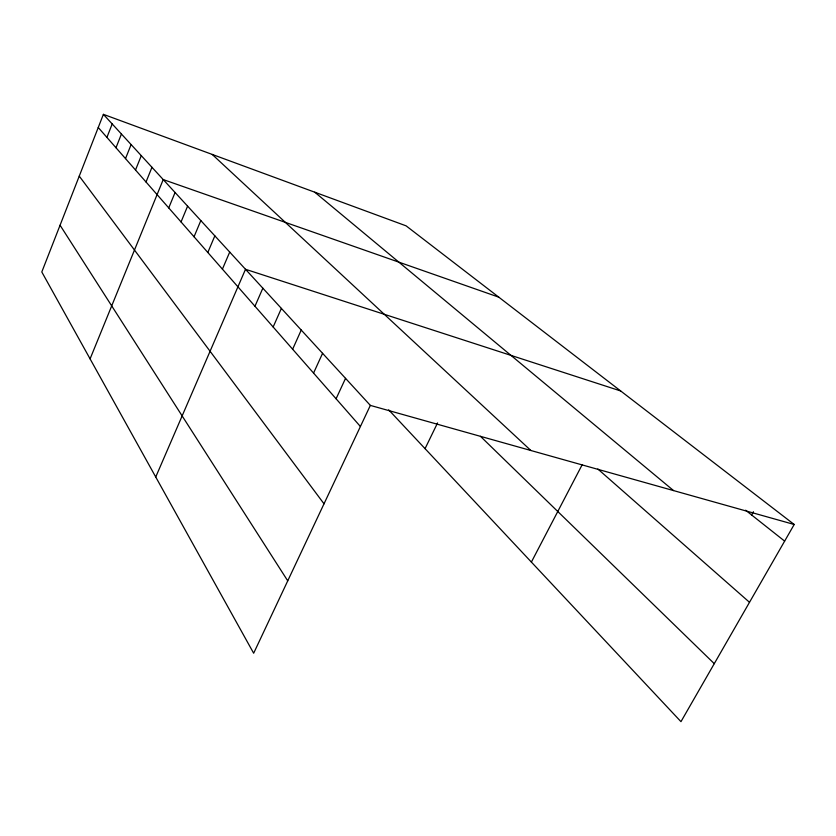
<?xml version="1.0" encoding="UTF-8"?>
<svg xmlns="http://www.w3.org/2000/svg" width="836" height="836" viewBox="0 0 836 836"><rect width="100%" height="100%" fill="white"/><g stroke="black" fill="none" stroke-linecap="round" stroke-linejoin="round"><path stroke-width="1.25" d="M103.392 114.344L41.8 271.982L253.663 653.23L370.348 405.397L103.392 114.344L406.097 225.845L794.2 524.485L680.964 721.656L388.667 409.828M106.914 137.397L112.202 123.947M115.995 147.753L121.429 134.011M125.515 158.61L131.116 144.565M135.516 170.011L141.284 155.653M146.028 181.997L151.964 167.304M90.089 358.874L163.219 179.573L498.789 297.167M168.736 207.903L175.079 192.499M181.046 221.937L187.598 206.147M194.046 236.776L200.828 220.579M207.819 252.472L214.842 235.856M222.418 269.129L229.712 252.064M155.736 477.001L245.502 269.286L620.678 390.966M254.959 306.237L262.849 288.19M273.153 326.991L281.387 308.4M292.642 349.218L301.242 330.053M313.563 373.075L322.571 353.315M336.082 398.772L345.54 378.353M425.054 448.65L437.583 422.901M531.382 562.074L582.086 464.91M751.616 514.966L753.445 511.726M370.348 405.397L794.2 524.485M745.607 510.211L784.638 541.122M314.744 192.196L673.555 490.586M597.845 468.996L749.505 602.307M212.208 154.43L530.881 450.5M480.449 436.308L714.268 663.659M98.251 127.511L360.4 426.506M79.253 176.114L324.013 503.805M60.067 225.229L287.741 580.853"/></g></svg>
